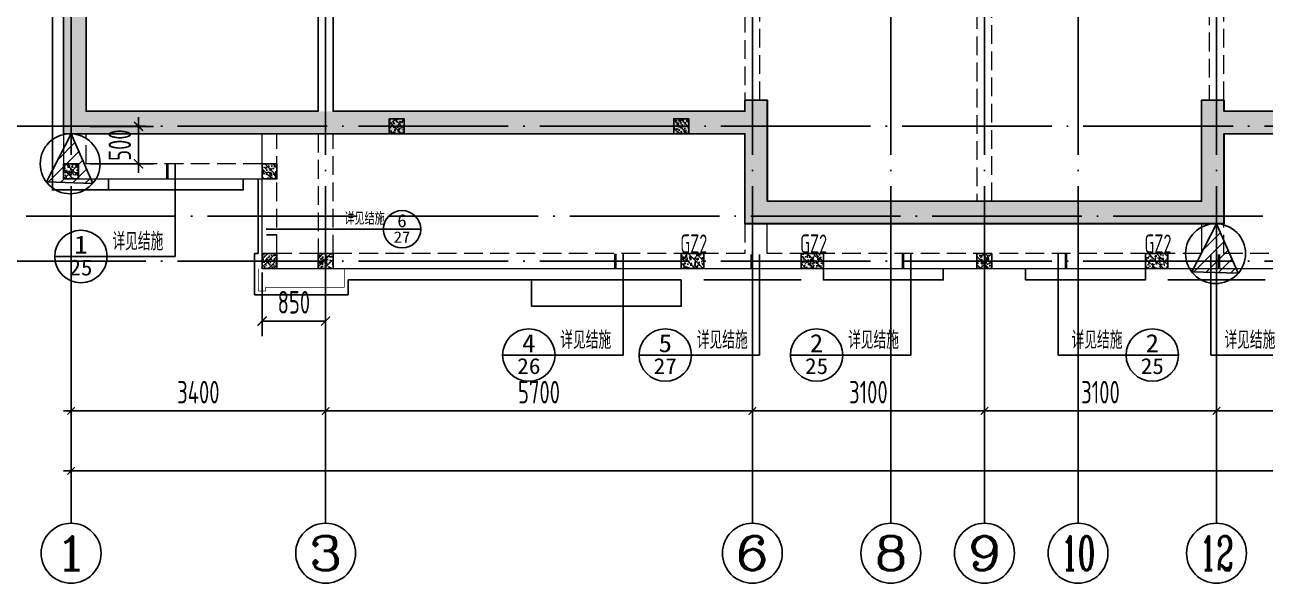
# Model space of a CAD drawing. Extents: x 826826 to 1642106, y -156213 to 399140.
# Drawn here: x 1285142 to 1301711, y 322702 to 330157 of the extents above; entities that cross this region are included whole.
import ezdxf
from ezdxf.enums import TextEntityAlignment as Align

# ---------------------------------------------------------------- set-up
doc = ezdxf.new("R2010")
doc.units = 0
doc.header["$LTSCALE"] = 1000
doc.linetypes.add('DASH', pattern=[0.35, 0.25, -0.1])
doc.linetypes.add('DOTE', pattern=[2.42, 2, -0.2, 0.02, -0.2])
doc.layers.get('0').update_dxf_attribs({"linetype": 'CONTINUOUS'})
doc.layers.get('DEFPOINTS').update_dxf_attribs({"linetype": 'CONTINUOUS'})
for name, color, linetype in [('A-AXIS', 1, 'CONTINUOUS'), ('A-DOTE', 10, 'DOTE'), ('AXIS_TEXT', 4, 'CONTINUOUS'), ('DIM_IDEN', 67, 'CONTINUOUS'), ('HATCH', 8, 'CONTINUOUS'), ('PUB_TEXT', 2, 'CONTINUOUS'), ('ROOF', 183, 'CONTINUOUS'), ('S-L主梁线', 4, 'DASH'), ('S-Q墙实线', 6, 'CONTINUOUS'), ('S-Q墙标注', 3, 'CONTINUOUS'), ('S-X详图标注', 3, 'CONTINUOUS'), ('S-Y一般标注', 3, 'CONTINUOUS'), ('S-构造柱', 212, 'CONTINUOUS'), ('S-构造柱编号', 130, 'CONTINUOUS'), ('看线', 251, 'CONTINUOUS')]:
    doc.layers.add(name, color=color, linetype=linetype)
doc.layers.add('配箍校核', color=34, linetype='CONTINUOUS', plot=False)
doc.styles.add('_TCH_AXIS', font='COMPLEX', dxfattribs={"bigfont": 'GBCBIG'})
doc.styles.add('_TCH_LABEL', font='simhei.ttf')
doc.styles.add('COMPLEX', font='COMPLEX')
doc.styles.add('TSSD_DIMENSION', font='Tssdeng.shx', dxfattribs={"width": 0.7, "bigfont": 'tssdchn.shx'})
doc.styles.add('TSSD_REIN', font='tssdeng.shx', dxfattribs={"width": 0.7, "height": 300, "bigfont": 'tssdchn.shx'})
doc.styles.add('结构文字', font='zstxt.shx', dxfattribs={"width": 0.7, "bigfont": 'zshz.shx'})
doc.dimstyles.new('STRUCK', dxfattribs={"dimtxt": 400, "dimasz": 121, "dimexe": 200, "dimexo": 150, "dimgap": 115, "dimtad": 1, "dimdec": 0, "dimdsep": 46, "dimtxsty": '结构文字', "dimblk": 'ARCHTICK', "dimcen": 400, "dimclrd": 3, "dimclre": 3, "dimclrt": 7, "dimadec": 0, "dimazin": 0, "dimtfac": 1, "dimtdec": 0, "dimtix": 1, "dimtmove": 2, "dimatfit": 3, "dimldrblk": '_DIMX', "dimfxl": 0, "dimtolj": 1, "dimtzin": 0, "dimarcsym": 0})
doc.dimstyles.new('TSSD_100_100$0', dxfattribs={"dimtxt": 300, "dimasz": 80, "dimexe": 100, "dimexo": 250, "dimgap": 100, "dimtad": 1, "dimdec": 0, "dimzin": 0, "dimdsep": 46, "dimtxsty": 'TSSD_DIMENSION', "dimblk": 'ARCHTICK', "dimcen": 0, "dimdle": 100, "dimclrd": 3, "dimclre": 3, "dimclrt": 7, "dimadec": 0, "dimazin": 0, "dimtfac": 1, "dimtdec": 0, "dimtix": 1, "dimtmove": 2, "dimatfit": 3, "dimldrblk": 'ARCHTICK', "dimfxl": 0, "dimtolj": 1, "dimtzin": 0, "dimarcsym": 0})

# ---------------------------------------------------------------- blocks, each defined once
blk = doc.blocks.new('_ArchTick')
at = {"color": 0, "linetype": 'ByBlock', "const_width": 0.15}
blk.add_lwpolyline([(-0.5, -0.5), (0.5, 0.5)], dxfattribs=at)
blk = doc.blocks.new('*D60')
at = {"layer": 'DEFPOINTS', "color": 0}
for p in [(740721, 333282), (744121, 333282), (744121, 332282)]:
    blk.add_point(p, dxfattribs=at)
at = {"layer": 'S-Y一般标注', "color": 0, "lineweight": -2}
for p, q in [((740721, 333032), (740721, 332182)), ((744121, 333032), (744121, 332182)), ((740621, 332282), (744221, 332282))]:
    blk.add_line(p, q, dxfattribs=at)
at = {"layer": 'S-Y一般标注', "color": 0, "lineweight": -2, "xscale": 100, "yscale": 100, "zscale": 100, "rotation": 180}
blk.add_blockref('_ArchTick', (740721, 332282), dxfattribs=at)
at = {"layer": 'S-Y一般标注', "color": 0, "lineweight": -2, "xscale": 100, "yscale": 100, "zscale": 100}
blk.add_blockref('_ArchTick', (744121, 332282), dxfattribs=at)
at = {"layer": 'S-Y一般标注', "color": 7, "insert": (742421, 332532), "char_height": 300, "attachment_point": 5, "style": 'TSSD_DIMENSION'}
blk.add_mtext('\\A1;3400', dxfattribs=at)
blk = doc.blocks.new('*D61')
at = {"layer": 'DEFPOINTS', "color": 0}
for p in [(744121, 333282), (749821, 333282), (749821, 332282)]:
    blk.add_point(p, dxfattribs=at)
at = {"layer": 'S-Y一般标注', "color": 0, "lineweight": -2}
for p, q in [((744121, 333032), (744121, 332182)), ((749821, 333032), (749821, 332182)), ((744021, 332282), (749921, 332282))]:
    blk.add_line(p, q, dxfattribs=at)
at = {"layer": 'S-Y一般标注', "color": 0, "lineweight": -2, "xscale": 100, "yscale": 100, "zscale": 100, "rotation": 180}
blk.add_blockref('_ArchTick', (744121, 332282), dxfattribs=at)
at = {"layer": 'S-Y一般标注', "color": 0, "lineweight": -2, "xscale": 100, "yscale": 100, "zscale": 100}
blk.add_blockref('_ArchTick', (749821, 332282), dxfattribs=at)
at = {"layer": 'S-Y一般标注', "color": 7, "insert": (746971, 332532), "char_height": 300, "attachment_point": 5, "style": 'TSSD_DIMENSION'}
blk.add_mtext('\\A1;5700', dxfattribs=at)
blk = doc.blocks.new('*D62')
at = {"layer": 'DEFPOINTS', "color": 0}
for p in [(749821, 333282), (752921, 333282), (752921, 332282)]:
    blk.add_point(p, dxfattribs=at)
at = {"layer": 'S-Y一般标注', "color": 0, "lineweight": -2}
for p, q in [((749821, 333032), (749821, 332182)), ((752921, 333032), (752921, 332182)), ((749721, 332282), (753021, 332282))]:
    blk.add_line(p, q, dxfattribs=at)
at = {"layer": 'S-Y一般标注', "color": 0, "lineweight": -2, "xscale": 100, "yscale": 100, "zscale": 100, "rotation": 180}
blk.add_blockref('_ArchTick', (749821, 332282), dxfattribs=at)
at = {"layer": 'S-Y一般标注', "color": 0, "lineweight": -2, "xscale": 100, "yscale": 100, "zscale": 100}
blk.add_blockref('_ArchTick', (752921, 332282), dxfattribs=at)
at = {"layer": 'S-Y一般标注', "color": 7, "insert": (751371, 332532), "char_height": 300, "attachment_point": 5, "style": 'TSSD_DIMENSION'}
blk.add_mtext('\\A1;3100', dxfattribs=at)
blk = doc.blocks.new('*D63')
at = {"layer": 'DEFPOINTS', "color": 0}
for p in [(752921, 333282), (756021, 333282), (756021, 332282)]:
    blk.add_point(p, dxfattribs=at)
at = {"layer": 'S-Y一般标注', "color": 0, "lineweight": -2}
for p, q in [((752921, 333032), (752921, 332182)), ((756021, 333032), (756021, 332182)), ((752821, 332282), (756121, 332282))]:
    blk.add_line(p, q, dxfattribs=at)
at = {"layer": 'S-Y一般标注', "color": 0, "lineweight": -2, "xscale": 100, "yscale": 100, "zscale": 100, "rotation": 180}
blk.add_blockref('_ArchTick', (752921, 332282), dxfattribs=at)
at = {"layer": 'S-Y一般标注', "color": 0, "lineweight": -2, "xscale": 100, "yscale": 100, "zscale": 100}
blk.add_blockref('_ArchTick', (756021, 332282), dxfattribs=at)
at = {"layer": 'S-Y一般标注', "color": 7, "insert": (754471, 332532), "char_height": 300, "attachment_point": 5, "style": 'TSSD_DIMENSION'}
blk.add_mtext('\\A1;3100', dxfattribs=at)
blk = doc.blocks.new('*D64')
at = {"layer": 'DEFPOINTS', "color": 0}
for p in [(756021, 333282), (761721, 333282), (761721, 332282)]:
    blk.add_point(p, dxfattribs=at)
at = {"layer": 'S-Y一般标注', "color": 0, "lineweight": -2}
for p, q in [((756021, 333032), (756021, 332182)), ((761721, 333032), (761721, 332182)), ((755921, 332282), (761821, 332282))]:
    blk.add_line(p, q, dxfattribs=at)
at = {"layer": 'S-Y一般标注', "color": 0, "lineweight": -2, "xscale": 100, "yscale": 100, "zscale": 100, "rotation": 180}
blk.add_blockref('_ArchTick', (756021, 332282), dxfattribs=at)
at = {"layer": 'S-Y一般标注', "color": 0, "lineweight": -2, "xscale": 100, "yscale": 100, "zscale": 100}
blk.add_blockref('_ArchTick', (761721, 332282), dxfattribs=at)
at = {"layer": 'S-Y一般标注', "color": 7, "insert": (758871, 332532), "char_height": 300, "attachment_point": 5, "style": 'TSSD_DIMENSION'}
blk.add_mtext('\\A1;5700', dxfattribs=at)
blk = doc.blocks.new('*D66')
at = {"layer": 'DEFPOINTS', "color": 0}
for p in [(740721, 333282), (789521, 333282), (789521, 331482)]:
    blk.add_point(p, dxfattribs=at)
at = {"layer": 'S-Y一般标注', "color": 0, "lineweight": -2}
for p, q in [((740721, 333032), (740721, 331382)), ((789521, 333032), (789521, 331382)), ((740621, 331482), (789621, 331482))]:
    blk.add_line(p, q, dxfattribs=at)
at = {"layer": 'S-Y一般标注', "color": 0, "lineweight": -2, "xscale": 100, "yscale": 100, "zscale": 100, "rotation": 180}
blk.add_blockref('_ArchTick', (740721, 331482), dxfattribs=at)
at = {"layer": 'S-Y一般标注', "color": 0, "lineweight": -2, "xscale": 100, "yscale": 100, "zscale": 100}
blk.add_blockref('_ArchTick', (789521, 331482), dxfattribs=at)
at = {"layer": 'S-Y一般标注', "color": 7, "insert": (765121, 331732), "char_height": 300, "attachment_point": 5, "style": 'TSSD_DIMENSION'}
blk.add_mtext('\\A1;48800', dxfattribs=at)
blk = doc.blocks.new('_AXISO')
blk.add_circle((0, 0), 0.5)
at = {"layer": 'AXIS_TEXT', "style": 'COMPLEX', "width": 1.041667}
blk.add_attdef('A', text='', height=0.56, dxfattribs=at).set_placement((-0.25, -0.28), (0.25, -0.28), align=Align.FIT)
blk = doc.blocks.new('20210802.04404787')
at = {"color": 30, "const_width": 8}
blk.add_lwpolyline([(2750, 500), (2750, 200), (2850, 200), (2850, 250), (3900, 250), (3900, 500)], dxfattribs=at)
at = {"layer": '看线', "color": 201}
for points in [[(2550, 1700), (2550, 1550), (0, 1550), (0, 9750), (1650, 9750), (1650, 9600)], [(2750, 700), (2700, 700), (2700, 150), (3950, 150), (3950, 350)]]:
    blk.add_lwpolyline(points, dxfattribs=at)
at = {"layer": '看线', "color": 202, "ltscale": 0.5}
for points in [[(750, 1700), (750, 1550)], [(2750, 1700), (2750, 700)], [(10300, 500), (10300, 350), (11900, 350), (11900, 500)], [(14600, 500), (14600, 350), (13000, 350), (13000, 500)], [(3950, 350), (8400, 350)], [(6400, 350), (6400, 0), (8400, 0), (8400, 350)], [(8700, 350), (10000, 350)], [(16200, 350), (14900, 350)]]:
    blk.add_lwpolyline(points, dxfattribs=at)
blk = doc.blocks.new('20210809.11542102')
at = {"layer": 'S-L主梁线', "linetype": 'DASH', "lineweight": 18}
for p, q in [((-1448868, -113334), (-1448868, -109284)), ((-1442868, -109284), (-1442868, -113334)), ((-1449068, -109384), (-1449068, -113334)), ((-1442668, -113334), (-1442668, -109384)), ((-1445968, -111784), (-1445968, -114684)), ((-1445768, -114684), (-1445768, -111784)), ((-1457868, -114184), (-1457868, -113784)), ((-1455318, -115384), (-1455318, -113784)), ((-1454768, -113784), (-1454768, -115384)), ((-1454568, -115384), (-1454568, -113784)), ((-1455518, -114184), (-1457868, -114184)), ((-1449068, -114984), (-1449068, -115384)), ((-1442668, -115384), (-1442668, -114984)), ((-1454768, -115384), (-1455318, -115384)), ((-1449068, -115384), (-1454568, -115384)), ((-1442968, -115384), (-1448768, -115384)), ((-1437168, -115384), (-1442668, -115384))]:
    blk.add_line(p, q, dxfattribs=at)
at = {"layer": 'S-L主梁线', "linetype": 'ByBlock', "lineweight": 18}
for p, q in [((-1458168, -113784), (-1458168, -114384)), ((-1455518, -113784), (-1455518, -115584)), ((-1458168, -114384), (-1455518, -114384)), ((-1448768, -115384), (-1448768, -114984)), ((-1442968, -114984), (-1442968, -115384)), ((-1455518, -115584), (-1454668, -115584)), ((-1454668, -115584), (-1436218, -115584))]:
    blk.add_line(p, q, dxfattribs=at)
at = {"layer": 'S-Q墙实线'}
for points in [[(-1424668, -113784), (-1430168, -113784), (-1442668, -113784), (-1442668, -114984), (-1449068, -114984), (-1449068, -113784), (-1454568, -113784), (-1458168, -113784), (-1458168, -106484)], [(-1437168, -113484), (-1442668, -113484), (-1442668, -113334), (-1442968, -113334), (-1442968, -114684), (-1448768, -114684), (-1448768, -113334), (-1449068, -113334), (-1449068, -113484), (-1454568, -113484), (-1454568, -112134), (-1454768, -112134), (-1454768, -113484), (-1457868, -113484), (-1457868, -109384), (-1457268, -109384), (-1457268, -109184), (-1457868, -109184)]]:
    blk.add_lwpolyline(points, dxfattribs=at)
blk = doc.blocks.new('20210730.02141516')
at = {"layer": 'S-构造柱'}
h = blk.add_hatch(dxfattribs=at)
h.set_pattern_fill('ARMORED', color=256, scale=15, angle=-90, style=0)
h.set_pattern_definition([(320, (-154189.41, 3278673.45), (-9.4128202, -107.5890274), [11.25, -123.75]), (265, (-154189.41, 3278673.45), (112.82882, 20.8127), [9, -99]), (10.4514, (-154190.19, 3278664.49), (103.4159313, -86.7764073), [9.5610285, -105.1713168]), (316.1842, (-154159.41, 3278673.45), (-24.827852, -160.0861573), [16.875, -185.625]), (6.6356, (-154161.48, 3278660.11), (146.117681, -140.199406), [14.341543, -157.75695]), (261.1842, (-154159.41, 3278673.45), (146.11779, -140.199292), [13.5, -148.5]), (291, (-154166.91, 3278658.45), (-60.3928336, -89.5360578), [11.25, -123.75]), (236, (-154166.91, 3278658.45), (108.7725068, -36.4972998), [9, -99]), (341.4514, (-154171.94, 3278650.99), (48.3795745, -126.0333943), [9.5610285, -105.1713168]), (307.5, (-154189.41, 3278673.454), (49.93407807, -1.8239783), [0, -97.8, 0, -100.5, 0, -99.375]), (277.5, (-154189.41, 3278673.454), (59.1617568, -39.4604306), [0, -57.3, 0, -95.55, 0, -37.875]), (237.5, (-154189.41, 3278706.904), (-3.38323076, -80.07336543), [0, -37.5, 0, -117, 0, -155.25]), (227.5, (-154189.41, 3278721.904), (15.0157473, -87.4779254), [0, -48.75, 0, -77.7, 0, -110.25]), (315, (-154189.41, 3278673.454), (53.0330086, 53.0330086), [])])
h.paths.add_polyline_path([(200, 200), (200, 0), (0, 0), (0, 200)])
blk.add_lwpolyline([(200, 200), (200, 0), (0, 0), (0, 200)], close=True, dxfattribs=at)
blk = doc.blocks.new('20210809.18224761')
at = {"layer": 'S-构造柱'}
h = blk.add_hatch(dxfattribs=at)
h.set_pattern_fill('ARMORED', color=256, scale=15, angle=-90, style=0)
h.set_pattern_definition([(320, (-154189.41, 3278673.45), (-9.4128202, -107.5890274), [11.25, -123.75]), (265, (-154189.41, 3278673.45), (112.82882, 20.8127), [9, -99]), (10.4514, (-154190.19, 3278664.49), (103.4159313, -86.7764073), [9.5610285, -105.1713168]), (316.1842, (-154159.41, 3278673.45), (-24.827852, -160.0861573), [16.875, -185.625]), (6.6356, (-154161.48, 3278660.11), (146.117681, -140.199406), [14.341543, -157.75695]), (261.1842, (-154159.41, 3278673.45), (146.11779, -140.199292), [13.5, -148.5]), (291, (-154166.91, 3278658.45), (-60.3928336, -89.5360578), [11.25, -123.75]), (236, (-154166.91, 3278658.45), (108.7725068, -36.4972998), [9, -99]), (341.4514, (-154171.94, 3278650.99), (48.3795745, -126.0333943), [9.5610285, -105.1713168]), (307.5, (-154189.41, 3278673.454), (49.93407807, -1.8239783), [0, -97.8, 0, -100.5, 0, -99.375]), (277.5, (-154189.41, 3278673.454), (59.1617568, -39.4604306), [0, -57.3, 0, -95.55, 0, -37.875]), (237.5, (-154189.41, 3278706.904), (-3.38323076, -80.07336543), [0, -37.5, 0, -117, 0, -155.25]), (227.5, (-154189.41, 3278721.904), (15.0157473, -87.4779254), [0, -48.75, 0, -77.7, 0, -110.25]), (315, (-154189.41, 3278673.454), (53.0330086, 53.0330086), [])])
h.paths.add_polyline_path([(300, 200), (300, 0), (0, 0), (0, 200)])
blk.add_lwpolyline([(300, 200), (300, 0), (0, 0), (0, 200)], close=True, dxfattribs=at)
blk = doc.blocks.new('20210809.18235135')
at = {"layer": '配箍校核'}
blk.add_blockref('20210809.18224761', (12, 0), dxfattribs=at)
at = {"layer": 'S-构造柱编号', "color": 2, "linetype": 'ByBlock', "style": 'TSSD_REIN', "width": 0.65}
blk.add_text('GZ2', height=250, dxfattribs=at).set_placement((0, 206, 0))
blk = doc.blocks.new('20210805.12141193')
at = {"layer": 'DIM_IDEN'}
for p, q in [((3706, 3405), (3706, 2166)), ((4923, 2530), (5370, 2530)), ((5370, 2530), (6486, 2530)), ((6986, 2530), (6486, 2530)), ((2797, 2166), (2097, 2166)), ((3706, 2166), (2797, 2166)), ((9689, 2205), (9689, 850)), ((11512, 2195), (11512, 850)), ((13532, 2205), (13532, 850)), ((15499, 2205), (15499, 850)), ((17542, 2195), (17542, 850)), ((8780, 850), (8080, 850)), ((9689, 850), (8780, 850)), ((10603, 850), (9903, 850)), ((11512, 850), (10603, 850)), ((12623, 850), (11923, 850)), ((13532, 850), (12623, 850)), ((15499, 850), (16408, 850)), ((17108, 850), (16408, 850)), ((17542, 850), (18451, 850))]:
    blk.add_line(p, q, dxfattribs=at)
for points, const_width in [([(3601, 3405), (3601, 3205)], 35), ([(4923, 2455), (5066, 2455)], 25), ([(9584, 2205), (9584, 2005)], 35), ([(11407, 2195), (11407, 1995)], 35), ([(13427, 2205), (13427, 2005)], 35), ([(15604, 2205), (15604, 2005)], 35), ([(17647, 2195), (17647, 1995)], 35)]:
    blk.add_lwpolyline(points, dxfattribs=dict(at, const_width=const_width))
for centre, radius in [((6736, 2530), 250), ((2447, 2166), 350), ((8430, 850), 350), ((10253, 850), 350), ((12273, 850), 350), ((16758, 850), 350)]:
    blk.add_circle(centre, radius, dxfattribs=at)
at = {"layer": 'PUB_TEXT', "style": '_TCH_AXIS'}
for height, p in [(168.8, (5965, 2589)), (236.3, (2867, 2249)), (236.3, (8850, 933)), (236.3, (10673, 933)), (236.3, (12694, 933)), (236.3, (15679, 933)), (236.3, (17721, 933))]:
    blk.add_text('详见结施', height=height, dxfattribs=at).set_placement(p)
at = {"layer": 'PUB_TEXT', "style": '_TCH_LABEL'}
for s, height, width, p, p2 in [('6', 173, 1.011364, (6673, 2558), (6799, 2558)), ('27', 151.1, 1.022989, (6625, 2350), (6847, 2350)), ('1', 241, 1.034884, (2357, 2205), (2537, 2205)), ('25', 212.7, 1.00565, (2293, 1913), (2601, 1913)), ('4', 241, 1.034884, (8340, 889), (8520, 889)), ('5', 241, 1.028902, (10163, 889), (10342, 889)), ('2', 241, 1.022989, (12185, 889), (12362, 889)), ('2', 241, 1.022989, (16669, 889), (16847, 889)), ('26', 211.6, 1.022989, (8274, 598), (8586, 598)), ('27', 211.6, 1.022989, (10097, 598), (10408, 598)), ('25', 212.7, 1.00565, (12120, 597), (12427, 597)), ('25', 212.7, 1.00565, (16604, 597), (16912, 597))]:
    blk.add_text(s, height=height, dxfattribs=dict(at, width=width)).set_placement(p, p2, align=Align.FIT)
blk = doc.blocks.new('*D2623')
at = {"layer": 'DEFPOINTS', "color": 0}
for p in [(1285861, 328801), (1286661, 328801), (1285861, 328301)]:
    blk.add_point(p, dxfattribs=at)
at = {"layer": 'S-Q墙标注', "color": 3, "lineweight": -2}
for p, q in [((1286661, 328801), (1286661, 328922)), ((1286011, 328801), (1286861, 328801)), ((1286661, 328301), (1286661, 328801)), ((1286011, 328301), (1286861, 328301)), ((1286661, 328301), (1286661, 328180))]:
    blk.add_line(p, q, dxfattribs=at)
at = {"layer": 'S-Q墙标注', "color": 3, "lineweight": -2, "xscale": 121, "yscale": 121, "zscale": 121}
for p, rotation in [((1286661, 328801), 270), ((1286661, 328301), 90)]:
    blk.add_blockref('_ArchTick', p, dxfattribs=dict(at, rotation=rotation))
at = {"layer": 'S-Q墙标注', "color": 7, "insert": (1286411, 328551), "char_height": 300, "attachment_point": 5, "rotation": 90, "style": 'TSSD_REIN'}
blk.add_mtext('\\A1;500', dxfattribs=at)
blk = doc.blocks.new('_DIMX')
blk.add_line((-150, 0), (150, 0))
at = {"const_width": 50}
blk.add_lwpolyline([(-70, -70), (70, 70)], dxfattribs=at)
blk = doc.blocks.new('*D2624')
at = {"layer": 'DEFPOINTS', "color": 0}
for p in [(1288311, 327002), (1289161, 327002), (1289161, 326202)]:
    blk.add_point(p, dxfattribs=at)
at = {"layer": 'S-Q墙标注', "color": 3, "lineweight": -2}
for p, q in [((1288311, 326852), (1288311, 326002)), ((1289161, 326852), (1289161, 326002)), ((1288311, 326202), (1289161, 326202))]:
    blk.add_line(p, q, dxfattribs=at)
at = {"layer": 'S-Q墙标注', "color": 3, "lineweight": -2, "xscale": 121, "yscale": 121, "zscale": 121, "rotation": 180}
blk.add_blockref('_ArchTick', (1288311, 326202), dxfattribs=at)
at = {"layer": 'S-Q墙标注', "color": 3, "lineweight": -2, "xscale": 121, "yscale": 121, "zscale": 121}
blk.add_blockref('_ArchTick', (1289161, 326202), dxfattribs=at)
at = {"layer": 'S-Q墙标注', "color": 7, "insert": (1288736, 326452), "char_height": 300, "attachment_point": 5, "style": 'TSSD_REIN'}
blk.add_mtext('\\A1;850', dxfattribs=at)
blk = doc.blocks.new('20210801.08473688')
at = {"layer": 'A-AXIS'}
for p, q in [((4300, 3300), (4300, 800)), ((7700, 3300), (7700, 800)), ((13400, 3300), (13400, 800)), ((15250, 3300), (15250, 800)), ((16500, 3300), (16500, 800)), ((17750, 3300), (17750, 800)), ((19600, 3300), (19600, 800))]:
    blk.add_line(p, q, dxfattribs=at)
at = {"layer": 'A-DOTE'}
for p, q in [((4300, 3300), (4300, 19800)), ((13400, 3300), (13400, 19800)), ((19600, 3300), (19600, 19800)), ((7700, 3300), (7700, 10500)), ((15250, 3300), (15250, 10200)), ((17750, 3300), (17750, 10200)), ((16500, 3300), (16500, 8100)), ((3300, 6100), (54100, 6100)), ((54100, 4900), (3300, 4900)), ((3300, 4300), (54100, 4300))]:
    blk.add_line(p, q, dxfattribs=at)
at = {"layer": 'A-AXIS'}
ref = blk.add_blockref('_AXISO', (4300, 400), dxfattribs=dict(at, xscale=800, yscale=800, zscale=800))
ref.add_attrib('A', '1', dxfattribs={"layer": 'AXIS_TEXT', "height": 452.5, "style": '_TCH_AXIS', "width": 2.333333}).set_placement((4073.7, 173.7), (4526.3, 173.7), align=Align.FIT)
ref = blk.add_blockref('_AXISO', (7700, 400), dxfattribs=dict(at, xscale=800, yscale=800, zscale=800))
ref.add_attrib('A', '3', dxfattribs={"layer": 'AXIS_TEXT', "height": 452.5, "style": '_TCH_AXIS', "width": 1.5}).set_placement((7473.7, 173.7), (7926.3, 173.7), align=Align.FIT)
ref = blk.add_blockref('_AXISO', (13400, 400), dxfattribs=dict(at, xscale=800, yscale=800, zscale=800))
ref.add_attrib('A', '6', dxfattribs={"layer": 'AXIS_TEXT', "height": 452.5, "style": '_TCH_AXIS', "width": 1.5}).set_placement((13173.7, 173.7), (13626.3, 173.7), align=Align.FIT)
ref = blk.add_blockref('_AXISO', (15250, 400), dxfattribs=dict(at, xscale=800, yscale=800, zscale=800))
ref.add_attrib('A', '8', dxfattribs={"layer": 'AXIS_TEXT', "height": 452.5, "style": '_TCH_AXIS', "width": 1.5}).set_placement((15023.7, 173.7), (15476.3, 173.7), align=Align.FIT)
ref = blk.add_blockref('_AXISO', (16500, 400), dxfattribs=dict(at, xscale=800, yscale=800, zscale=800))
ref.add_attrib('A', '9', dxfattribs={"layer": 'AXIS_TEXT', "height": 452.5, "style": '_TCH_AXIS', "width": 1.5}).set_placement((16273.7, 173.7), (16726.3, 173.7), align=Align.FIT)
ref = blk.add_blockref('_AXISO', (17750, 400), dxfattribs=dict(at, xscale=800, yscale=800, zscale=800))
ref.add_attrib('A', '10', dxfattribs={"layer": 'AXIS_TEXT', "height": 452.55, "style": '_TCH_AXIS', "width": 0.724138}).set_placement((17523.7, 173.7), (17976.3, 173.7), align=Align.FIT)
ref = blk.add_blockref('_AXISO', (19600, 400), dxfattribs=dict(at, xscale=800, yscale=800, zscale=800))
ref.add_attrib('A', '12', dxfattribs={"layer": 'AXIS_TEXT', "height": 452.55, "style": '_TCH_AXIS', "width": 0.724138}).set_placement((19373.7, 173.7), (19826.3, 173.7), align=Align.FIT)
at = {"layer": 'S-Y一般标注'}
for p1, p2, distance, picture, middle in [((4300, 3300), (7700, 3300), -1000, '*D60', (6000, 2550)), ((4300, 3300), (53100, 3300), -1800, '*D66', (28700, 1750)), ((7700, 3300), (13400, 3300), -1000, '*D61', (10550, 2550)), ((13400, 3300), (16500, 3300), -1000, '*D62', (14950, 2550)), ((16500, 3300), (19600, 3300), -1000, '*D63', (18050, 2550)), ((19600, 3300), (25300, 3300), -1000, '*D64', (22450, 2550))]:
    dim = blk.add_aligned_dim(p1=p1, p2=p2, distance=distance, dimstyle='TSSD_100_100$0', override={"dimasz": 100, "dimclrd": 0, "dimclre": 0}, dxfattribs=at)
    dim.commit()
    dim.dimension.update_dxf_attribs({"geometry": picture, "text_midpoint": middle, "insert": (-736421.3, -329982)})

msp = doc.modelspace()

# ---------------------------------------------------------------- hatches: boundary and pattern name
at = {"layer": 'HATCH'}
h = msp.add_hatch(dxfattribs=at)
h.set_pattern_fill('ARMORED', color=256, scale=50, style=0)
h.set_pattern_definition([(50, (545039.7, -7279.95), (358.63009, -31.37607), [37.5, -412.5]), (355, (545039.7, -7279.95), (-69.37567, 376.09607), [30, -330]), (100.4514, (545069.58, -7282.57), (289.25469, 344.71977), [31.8701, -350.57106]), (46.1842, (545039.7, -7179.95), (533.62052, -82.7595), [56.25, -618.75]), (96.6356, (545084.16, -7186.85), (467.33135, 487.05894), [47.80514, -525.8565]), (351.1842, (545039.7, -7179.95), (467.33097, 487.0593), [45, -495]), (21, (545089.7, -7204.95), (298.45353, -201.30945), [37.5, -412.5]), (326, (545089.7, -7204.95), (121.65767, 362.57502), [30, -330]), (71.4514, (545114.56, -7221.73), (420.11131, 161.26525), [31.8701, -350.57106]), (37.5, (545039.69, -7279.95), (6.079928, 166.446927), [0, -326, 0, -335, 0, -331.25]), (7.5, (545039.7, -7279.95), (131.53477, 197.205856), [0, -191, 0, -318.5, 0, -126.25]), (327.5, (544928.19, -7279.95), (266.911218, -11.277436), [0, -125, 0, -390, 0, -517.5]), (317.5, (544878.2, -7279.95), (291.593085, 50.05249), [0, -162.5, 0, -259, 0, -367.5]), (45, (545039.7, -7279.95), (-176.776695, 176.776695), [])])
h.paths.add_polyline_path([(1301161.01, 328702.07), (1313661, 328702.07), (1319161.01, 328702.07), (1319161.01, 327502.07), (1325561.01, 327502.07), (1325561.01, 328702.07), (1334661.01, 328702.07), (1334661.01, 336002.07), (1325361.01, 336002.07), (1325361.01, 334902.06), (1323862.47, 334902.06), (1323862.47, 336952.07), (1324661, 336952.07), (1324661, 337152.07), (1323862.47, 337152.07), (1323862.47, 337352.07), (1320861, 337352.07), (1320861, 337152.07), (1320061, 337152.07), (1320061, 336952.07), (1320861, 336952.07), (1320861, 334902.06), (1319361, 334902.06), (1319361, 336002.07), (1300961.01, 336002.07), (1300961.01, 334902.06), (1299461.01, 334902.06), (1299461.01, 336952.07), (1300261.01, 336952.07), (1300261.01, 337152.07), (1299461.01, 337152.07), (1299461.01, 337352.07), (1296459.54, 337352.07), (1296459.54, 337152.07), (1295661.01, 337152.07), (1295661.01, 336952.07), (1296459.54, 336952.07), (1296459.54, 334902.06), (1294961, 334902.06), (1294961, 336002.07), (1285661.01, 336002.07), (1285661.01, 328702.07), (1289261.01, 328702.07), (1294761.01, 328702.07), (1294761.01, 327502.07), (1301161.01, 327502.07)])
h.paths.add_polyline_path([(1295061.01, 329152.07), (1294761.01, 329152.07), (1294761.01, 329002.07), (1289261.01, 329002.07), (1289261, 329002.07), (1289061, 329002.07), (1289061.01, 329002.07), (1285961.01, 329002.07), (1285961, 333102.07), (1285961.01, 333102.07), (1285961.01, 333302.07), (1285961, 333302.07), (1285961, 335702.07), (1287461, 335702.07), (1287461, 335702.07), (1287661, 335702.07), (1287661, 335702.07), (1290461, 335702.07), (1290461, 335702.07), (1290661, 335702.07), (1290661, 335702.07), (1294661, 335702.07), (1294661, 334352.07), (1294961, 334352.07), (1294961, 334602.06), (1296759.54, 334602.06), (1296759.54, 337052.07), (1299161.01, 337052.07), (1299161.01, 334602.06), (1300861.01, 334602.06), (1300861.01, 334352.07), (1301161.01, 334352.07), (1301161.01, 335802.07), (1305261.01, 335802.07), (1305261.01, 335802.07), (1305461.01, 335802.07), (1305461.01, 335802.07), (1308260.96, 335802.07), (1308259.6, 335802.07), (1308459.6, 335802.07), (1308460.96, 335802.07), (1311861.01, 335802.07), (1311861.01, 335802.07), (1312061.01, 335802.07), (1312061.01, 335802.07), (1314861, 335802.07), (1314861, 335802.07), (1315061, 335802.07), (1315061, 335802.07), (1319161, 335802.07), (1319161, 334352.07), (1319461, 334352.07), (1319461, 334602.07), (1321161, 334602.07), (1321161, 337052.07), (1323562.47, 337052.07), (1323562.47, 334602.06), (1325361.01, 334602.06), (1325361.01, 334352.07), (1325661.01, 334352.07), (1325661.01, 335702.07), (1329661, 335702.06), (1329661, 335702.07), (1329861, 335702.07), (1329861.01, 335702.06), (1332661, 335702.06), (1332661, 335702.07), (1332861, 335702.07), (1332861, 335702.06), (1334361.01, 335702.06), (1334361.01, 333302.07), (1334361.01, 333302.07), (1334361.01, 333102.07), (1334361.01, 333102.07), (1334361, 329002.07), (1331261, 329002.07), (1331261, 329002.07), (1331061, 329002.07), (1331061, 329002.07), (1325561.01, 329002.07), (1325561.01, 329152.07), (1325261.01, 329152.07), (1325261.01, 327802.07), (1319461.01, 327802.07), (1319461.01, 329152.07), (1319161.01, 329152.07), (1319161.01, 329002.07), (1313661, 329002.07), (1313661, 329002.07), (1313461, 329002.07), (1313461, 329002.07), (1306861.01, 329002.07), (1306861.01, 329002.07), (1306661.01, 329002.07), (1306661.01, 329002.07), (1301161.01, 329002.07), (1301161.01, 329152.07), (1300861.01, 329152.07), (1300861.01, 327802.07), (1295061.01, 327802.07)], flags=16)
h.paths.add_polyline_path([(1296611, 330702.07), (1296611, 332802.06), (1296161.01, 332802.06), (1296161.01, 333002.06), (1296811, 333002.06), (1296811, 330902.07), (1297011, 330902.07), (1297011, 330702.07)], flags=0)
h.paths.add_polyline_path([(1298910.99, 330702.07), (1298910.99, 330902.07), (1299110.99, 330902.07), (1299110.99, 333002.06), (1299761.01, 333002.06), (1299761.01, 332802.06), (1299310.99, 332802.06), (1299310.99, 330702.07)], flags=0)
h.paths.add_polyline_path([(1320561, 332802.06), (1320561, 333002.06), (1321211.02, 333002.06), (1321211.02, 330902.07), (1321411.02, 330902.07), (1321411.02, 330702.07), (1321011.02, 330702.07), (1321011.02, 332802.06)], flags=0)
h.paths.add_polyline_path([(1323311.01, 330702.07), (1323311.01, 330902.07), (1323511.01, 330902.07), (1323511.01, 333002.06), (1324161, 333002.06), (1324161, 332802.06), (1323711.01, 332802.06), (1323711.01, 330702.07)], flags=0)
at = {"layer": 'S-X详图标注'}
h = msp.add_hatch(dxfattribs=at)
h.set_pattern_fill('METAL', color=256, scale=30, style=0)
h.set_pattern_definition([(45, (1397296.44, 116948.58), (-84.852814, 84.852814), [])])
h.paths.add_polyline_path([(1285761, 328702.07), (1285430.42, 328059.12), (1286049.2, 328039.04)])
h = msp.add_hatch(dxfattribs=at)
h.set_pattern_fill('METAL', color=256, scale=30, style=0)
h.set_pattern_definition([(45, (1412596.44, 115748.58), (-84.852814, 84.852814), [])])
h.paths.add_polyline_path([(1301061, 327502.07), (1300730.42, 326859.12), (1301349.2, 326839.04)])

# ---------------------------------------------------------------- linework, layer by layer
at = {"layer": 'S-Q墙实线'}
for points in [[(1319161.01, 328702.07), (1313661, 328702.07), (1301161.01, 328702.07), (1301161.01, 327502.07), (1294761.01, 327502.07), (1294761.01, 328702.07), (1289261.01, 328702.07), (1285661.01, 328702.07), (1285661.01, 336002.07)], [(1306661.01, 329002.07), (1301161.01, 329002.07), (1301161.01, 329152.07), (1300861.01, 329152.07), (1300861.01, 327802.07), (1295061.01, 327802.07), (1295061.01, 329152.07), (1294761.01, 329152.07), (1294761.01, 329002.07), (1289261.01, 329002.07), (1289261.01, 330352.07), (1289061.01, 330352.07), (1289061.01, 329002.07), (1285961.01, 329002.07), (1285961, 333102.07), (1286561.01, 333102.07), (1286561.01, 333302.07), (1285961, 333302.07)]]:
    msp.add_lwpolyline(points, dxfattribs=at)
at = {"layer": 'S-X详图标注'}
for points in [[(1285761, 328702.07), (1285430.42, 328059.12), (1286049.2, 328039.04), (1285761, 328702.07)], [(1301061, 327502.07), (1300730.42, 326859.12), (1301349.2, 326839.04), (1301061, 327502.07)]]:
    msp.add_lwpolyline(points, dxfattribs=at)
for centre in [(1285748.03, 328302.28), (1301048.03, 327102.28)]:
    msp.add_circle(centre, 400, dxfattribs=at)

# ---------------------------------------------------------------- block references
at = {"layer": 'PUB_TEXT'}
msp.add_blockref('20210805.12141193', (1283445.12, 324897.44), dxfattribs=at)
at = {"layer": 'ROOF', "rotation": 359.9999999538236}
for p in [(1290011.01, 328702.07), (1285660.99, 328102.07), (1288311.01, 328102.07)]:
    msp.add_blockref('20210730.02141516', p, dxfattribs=at)
at = {"layer": 'ROOF'}
for p in [(1293811.01, 328702.07), (1297861.01, 326902.07)]:
    msp.add_blockref('20210730.02141516', p, dxfattribs=at)
at = {"layer": 'ROOF', "xscale": -1, "rotation": 4.61764226855621e-08}
for p in [(1288510.92, 326902.07), (1289261.01, 326902.07)]:
    msp.add_blockref('20210730.02141516', p, dxfattribs=at)
at = {"layer": 'S-Q墙实线'}
msp.add_blockref('20210809.11542102', (2743828.66, 442486.37), dxfattribs=at)
at = {"layer": 'S-Y一般标注'}
msp.add_blockref('20210801.08473688', (1281461, 322702.07), dxfattribs=at)
at = {"layer": '看线'}
msp.add_blockref('20210802.04404787', (1285511, 326402.05), dxfattribs=at)
at = {"layer": '配箍校核'}
for p in [(1293899.06, 326902.07), (1295499.07, 326902.07), (1300099.06, 326902.07)]:
    msp.add_blockref('20210809.18235135', p, dxfattribs=at)

# ---------------------------------------------------------------- dimensions: what is measured, and where the dimension line sits
at = {"layer": 'S-Q墙标注'}
dim = msp.add_linear_dim(base=(1286661.09, 328801.46), p1=(1285861.09, 328301.46), p2=(1285861.1, 328801.46), angle=90, dimstyle='STRUCK', override={"dimtxt": 300, "dimgap": 100, "dimtxsty": 'TSSD_REIN'}, dxfattribs=at)
dim.commit()
dim.dimension.update_dxf_attribs({"geometry": '*D2623', "text_midpoint": (1286411.09, 328551.46)})
dim = msp.add_linear_dim(base=(1289161, 326202.07), p1=(1288310.93, 327002.07), p2=(1289161, 327002.07), dimstyle='STRUCK', override={"dimtxt": 300, "dimgap": 100, "dimtxsty": 'TSSD_REIN'}, dxfattribs=at)
dim.commit()
dim.dimension.update_dxf_attribs({"geometry": '*D2624', "text_midpoint": (1288735.96, 326452.07)})

doc.saveas('drawing.dxf')
